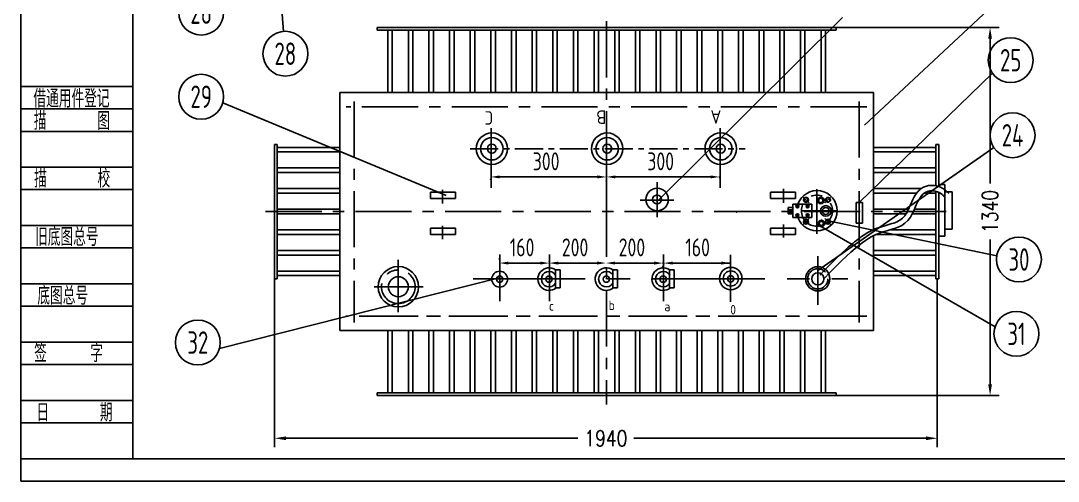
# Model space of a CAD drawing. Extents: x -28 to 602, y -5 to 292.
# Drawn here: x -27.6 to 203.6, y -4.5 to 98.1 of the extents above; entities that cross this region are included whole.
import ezdxf
from ezdxf.enums import TextEntityAlignment as Align

# ---------------------------------------------------------------- set-up
doc = ezdxf.new("R2010")
doc.units = 0
doc.header["$LTSCALE"] = 10
doc.linetypes.add('CENTER', pattern=[50.8, 31.75, -6.35, 6.35, -6.35])
doc.linetypes.add('G', pattern=[2, 1.25, -0.25, 0.25, -0.25])
doc.layers.get('0').update_dxf_attribs({"linetype": 'CONTINUOUS'})
doc.layers.get('Defpoints').update_dxf_attribs({"linetype": 'CONTINUOUS'})
for name, color, linetype in [('01', 7, 'CONTINUOUS'), ('02', 7, 'CONTINUOUS'), ('11', 3, 'CONTINUOUS'), ('4', 7, 'CONTINUOUS'), ('中心线', 1, 'CENTER'), ('实线', 7, 'CONTINUOUS'), ('尺寸线', 3, 'CONTINUOUS'), ('细实线', 4, 'CONTINUOUS')]:
    doc.layers.add(name, color=color, linetype=linetype)
doc.styles.add('PC_TEXTSTYLE', font='isocp.shx', dxfattribs={"width": 0.8, "bigfont": 'hzfs.shx'})
doc.styles.get("Standard").update_dxf_attribs({"font": 'isocp.shx', "width": 0.707, "bigfont": 'hztxt.shx'})
doc.styles.add('TH_GBDIM', font='romans.shx', dxfattribs={"width": 0.8, "bigfont": 'gbcbig.shx'})
doc.dimstyles.new('TH_GBDIM', dxfattribs={"dimtxt": 3.5, "dimasz": 2.5, "dimexe": 2, "dimexo": 0, "dimgap": 1.5, "dimtad": 1, "dimdec": 1, "dimzin": 0, "dimdsep": 46, "dimtxsty": 'TH_GBDIM', "dimcen": 2.5, "dimclrd": 130, "dimclre": 130, "dimclrt": 3, "dimadec": 0, "dimazin": 0, "dimtfac": 0.714286, "dimtdec": 1, "dimtmove": 0, "dimatfit": 3, "dimfxl": 1, "dimtzin": 0, "dimlwd": -1, "dimlwe": -1, "dimarcsym": 0})

# ---------------------------------------------------------------- blocks, each defined once
blk = doc.blocks.new('*U2', base_point=(25, 5))
at = {"layer": '01'}
blk.add_lwpolyline([(25, 5), (415, 5), (415, 292), (25, 292)], close=True, dxfattribs=at)
at = {"layer": '02'}
blk.add_lwpolyline([(0, 0), (420, 0), (420, 297), (0, 297)], close=True, dxfattribs=at)
blk = doc.blocks.new('*D17')
at = {"layer": 'Defpoints', "color": 0, "linetype": 'Continuous', "transparency": 16777216}
for p in [(28.97, 40.65), (176.66, 40.65), (176.66, 5.07)]:
    blk.add_point(p, dxfattribs=at)
at = {"layer": '尺寸线', "color": 130, "linetype": 'Continuous', "transparency": 16777216}
for p, q in [((28.97, 40.65), (28.97, 3.07)), ((176.66, 40.65), (176.66, 3.07)), ((31.47, 5.07), (96.58, 5.07)), ((174.16, 5.07), (109.05, 5.07))]:
    blk.add_line(p, q, dxfattribs=at)
for points in [[(31.47, 5.49), (31.47, 4.66), (28.97, 5.07)], [(174.16, 5.49), (174.16, 4.66), (176.66, 5.07)]]:
    blk.add_solid(points, dxfattribs=at)
at = {"layer": '尺寸线', "color": 3, "linetype": 'Continuous', "transparency": 16777216, "insert": (102.81, 5.07), "char_height": 3.5, "attachment_point": 5, "style": 'TH_GBDIM'}
blk.add_mtext('1940', dxfattribs=at)
blk = doc.blocks.new('*D22')
at = {"layer": 'Defpoints', "color": 0, "linetype": 'Continuous', "transparency": 16777216}
for p in [(154.12, 96.62), (154.12, 14.62), (188.43, 14.62)]:
    blk.add_point(p, dxfattribs=at)
at = {"layer": '尺寸线', "color": 130, "linetype": 'Continuous', "transparency": 16777216}
for p, q in [((154.12, 96.62), (190.43, 96.62)), ((188.43, 94.12), (188.43, 61.85)), ((188.43, 17.12), (188.43, 49.38)), ((154.12, 14.62), (190.43, 14.62))]:
    blk.add_line(p, q, dxfattribs=at)
for points in [[(188.01, 94.12), (188.85, 94.12), (188.43, 96.62)], [(188.01, 17.12), (188.85, 17.12), (188.43, 14.62)]]:
    blk.add_solid(points, dxfattribs=at)
at = {"layer": '尺寸线', "color": 3, "linetype": 'Continuous', "transparency": 16777216, "insert": (188.43, 55.62), "char_height": 3.5, "attachment_point": 5, "rotation": 90, "style": 'TH_GBDIM'}
blk.add_mtext('1340', dxfattribs=at)

msp = doc.modelspace()

# ---------------------------------------------------------------- linework, layer by layer
at = {"color": 7}
for p, q in [((51.81, 96.62), (154.12, 96.62)), ((51.81, 96.02), (154.12, 96.02)), ((67.97, 82.12), (67.97, 96.02)), ((68.97, 82.12), (68.97, 96.02)), ((72.57, 82.12), (72.57, 96.02)), ((73.57, 82.12), (73.57, 96.02)), ((77.17, 82.12), (77.17, 96.02)), ((78.17, 82.12), (78.17, 96.02)), ((81.77, 82.12), (81.77, 96.02)), ((82.77, 82.12), (82.77, 96.02)), ((86.37, 82.12), (86.37, 96.02)), ((87.37, 82.12), (87.37, 96.02)), ((90.97, 82.12), (90.97, 96.02)), ((91.97, 82.12), (91.97, 96.02)), ((95.57, 82.12), (95.57, 96.02)), ((96.57, 82.12), (96.57, 96.02)), ((100.17, 82.12), (100.17, 96.02)), ((101.17, 82.12), (101.17, 96.02)), ((104.77, 82.12), (104.77, 96.02)), ((105.77, 82.12), (105.77, 96.02)), ((109.37, 82.12), (109.37, 96.02)), ((110.37, 82.12), (110.37, 96.02)), ((113.97, 82.12), (113.97, 96.02)), ((114.97, 82.12), (114.97, 96.02)), ((118.57, 82.12), (118.57, 96.02)), ((119.57, 82.12), (119.57, 96.02)), ((123.17, 82.12), (123.17, 96.02)), ((124.17, 82.12), (124.17, 96.02)), ((127.77, 82.12), (127.77, 96.02)), ((128.77, 82.12), (128.77, 96.02)), ((132.37, 82.12), (132.37, 96.02)), ((133.37, 82.12), (133.37, 96.02)), ((136.97, 82.12), (136.97, 96.02)), ((137.97, 82.12), (137.97, 96.02)), ((141.57, 82.12), (141.57, 96.02)), ((142.57, 82.12), (142.57, 96.02)), ((146.17, 82.12), (146.17, 96.02)), ((147.17, 82.12), (147.17, 96.02)), ((150.77, 82.12), (150.77, 96.02)), ((151.77, 82.12), (151.77, 96.02)), ((28.97, 40.65), (28.97, 70.58)), ((28.97, 70.58), (29.57, 70.58)), ((29.57, 40.65), (29.57, 70.58)), ((43.47, 69.92), (29.57, 69.92)), ((162.47, 69.92), (176.37, 69.92)), ((176.97, 70.58), (176.37, 70.58)), ((176.37, 61.35), (176.37, 70.58)), ((176.97, 61.18), (176.97, 70.58)), ((43.47, 68.92), (29.57, 68.92)), ((162.47, 68.92), (176.37, 68.92)), ((43.47, 65.32), (29.57, 65.32)), ((162.47, 65.32), (176.37, 65.32)), ((43.47, 64.32), (29.57, 64.32)), ((162.47, 64.32), (176.37, 64.32)), ((43.47, 60.72), (29.57, 60.72)), ((162.47, 60.72), (173.06, 60.72)), ((176.37, 40.65), (176.37, 60.15)), ((178.35, 61.67), (178.35, 50.1)), ((43.47, 59.72), (29.57, 59.72)), ((69.28, 59.93), (63.68, 59.93)), ((63.68, 59.93), (63.68, 58.53)), ((63.68, 58.53), (69.28, 58.53)), ((69.28, 58.53), (69.28, 59.93)), ((139.49, 59.93), (145.09, 59.93)), ((139.49, 58.53), (139.49, 59.93)), ((145.09, 58.53), (139.49, 58.53)), ((145.09, 59.93), (145.09, 58.53)), ((162.47, 59.72), (172.05, 59.72)), ((173.72, 59.72), (176.37, 59.72)), ((176.97, 40.65), (176.97, 59.9)), ((179.95, 59.98), (179.95, 51.68)), ((43.47, 56.12), (29.57, 56.12)), ((144.45, 57.29), (148.71, 57.29)), ((158.56, 53.02), (158.56, 57.6)), ((158.56, 57.6), (160.02, 57.6)), ((160.02, 57.6), (160.02, 53.02)), ((162.47, 56.12), (170.24, 56.12)), ((171.55, 56.12), (176.37, 56.12)), ((43.47, 55.12), (29.57, 55.12)), ((144.45, 54.28), (148.71, 54.28)), ((162.47, 55.12), (169.73, 55.12)), ((171.09, 55.12), (176.37, 55.12)), ((43.47, 51.52), (29.57, 51.52)), ((69.28, 51.93), (63.68, 51.93)), ((63.68, 51.93), (63.68, 50.53)), ((69.28, 50.53), (69.28, 51.93)), ((139.49, 51.93), (145.09, 51.93)), ((139.49, 50.53), (139.49, 51.93)), ((145.09, 51.93), (145.09, 50.53)), ((160.02, 53.02), (158.56, 53.02)), ((166.06, 51.52), (176.37, 51.52)), ((43.47, 50.52), (29.57, 50.52)), ((63.68, 50.53), (69.28, 50.53)), ((145.09, 50.53), (139.49, 50.53)), ((163.03, 50.52), (176.37, 50.52)), ((43.47, 46.92), (29.57, 46.92)), ((162.47, 46.92), (176.37, 46.92)), ((43.47, 45.92), (29.57, 45.92)), ((162.47, 45.92), (176.37, 45.92)), ((43.47, 42.32), (29.57, 42.32)), ((91.59, 38.62), (91.59, 42.62)), ((91.59, 42.62), (92.59, 42.62)), ((92.59, 42.62), (92.59, 38.62)), ((104.36, 42.63), (105.36, 42.63)), ((104.36, 38.63), (104.36, 42.63)), ((105.36, 42.63), (105.36, 38.63)), ((117.01, 38.62), (117.01, 42.62)), ((117.01, 42.62), (118.01, 42.62)), ((118.01, 42.62), (118.01, 38.62)), ((162.47, 42.32), (176.37, 42.32)), ((28.97, 40.65), (29.57, 40.65)), ((28.97, 40.65), (29.57, 40.65)), ((43.47, 41.32), (29.57, 41.32)), ((162.47, 41.32), (176.37, 41.32)), ((176.97, 40.65), (176.37, 40.65)), ((176.97, 40.65), (176.37, 40.65)), ((92.59, 38.62), (91.59, 38.62)), ((105.36, 38.63), (104.36, 38.63)), ((118.01, 38.62), (117.01, 38.62)), ((54.17, 29.12), (54.17, 15.22)), ((55.17, 29.12), (55.17, 15.22)), ((58.77, 29.12), (58.77, 15.22)), ((59.77, 29.12), (59.77, 15.22)), ((63.37, 29.12), (63.37, 15.22)), ((64.37, 29.12), (64.37, 15.22)), ((67.97, 29.12), (67.97, 15.22)), ((68.97, 29.12), (68.97, 15.22)), ((72.57, 29.12), (72.57, 15.22)), ((73.57, 29.12), (73.57, 15.22)), ((77.17, 29.12), (77.17, 15.22)), ((78.17, 29.12), (78.17, 15.22)), ((81.77, 29.12), (81.77, 15.22)), ((82.77, 29.12), (82.77, 15.22)), ((86.37, 29.12), (86.37, 15.22)), ((87.37, 29.12), (87.37, 15.22)), ((90.97, 29.12), (90.97, 15.22)), ((91.97, 29.12), (91.97, 15.22)), ((95.57, 29.12), (95.57, 15.22)), ((96.57, 29.12), (96.57, 15.22)), ((100.17, 29.12), (100.17, 15.22)), ((101.17, 29.12), (101.17, 15.22)), ((104.77, 29.12), (104.77, 15.22)), ((105.77, 29.12), (105.77, 15.22)), ((109.37, 29.12), (109.37, 15.22)), ((110.37, 29.12), (110.37, 15.22)), ((113.97, 29.12), (113.97, 15.22)), ((114.97, 29.12), (114.97, 15.22)), ((118.57, 29.12), (118.57, 15.22)), ((119.57, 29.12), (119.57, 15.22)), ((123.17, 29.12), (123.17, 15.22)), ((124.17, 29.12), (124.17, 15.22)), ((127.77, 29.12), (127.77, 15.22)), ((128.77, 29.12), (128.77, 15.22)), ((132.37, 29.12), (132.37, 15.22)), ((133.37, 29.12), (133.37, 15.22)), ((136.97, 29.12), (136.97, 15.22)), ((137.97, 29.12), (137.97, 15.22)), ((141.57, 29.12), (141.57, 15.22)), ((142.57, 29.12), (142.57, 15.22)), ((146.17, 29.12), (146.17, 15.22)), ((147.17, 29.12), (147.17, 15.22)), ((150.77, 29.12), (150.77, 15.22)), ((151.77, 29.12), (151.77, 15.22)), ((51.81, 15.22), (154.12, 15.22)), ((51.81, 14.62), (51.81, 15.22)), ((51.81, 14.62), (154.12, 14.62)), ((154.12, 14.62), (154.12, 15.22))]:
    msp.add_line(p, q, dxfattribs=at)
at = {"color": 7, "linetype": 'ByBlock'}
for p, q in [((-27.62, 83.49), (-2.62, 83.49)), ((-27.62, 83.49), (-27.62, 78.49)), ((-2.62, 83.49), (-2.62, 78.49)), ((-27.62, 78.49), (-2.62, 78.49)), ((-27.62, 65.49), (-2.62, 65.49)), ((-27.62, 52.49), (-2.62, 52.49)), ((-27.62, 39.49), (-2.62, 39.49)), ((-27.62, 26.49), (-2.62, 26.49)), ((-27.62, 13.49), (-2.62, 13.49))]:
    msp.add_line(p, q, dxfattribs=at)
at = {"color": 7, "linetype": 'Continuous'}
for p, q in [((43.47, 82.12), (162.47, 82.12)), ((43.47, 82.12), (43.47, 29.12)), ((162.47, 82.12), (162.47, 51.52)), ((162.47, 50.25), (162.47, 29.12)), ((43.47, 29.12), (162.47, 29.12))]:
    msp.add_line(p, q, dxfattribs=at)
at = {"color": 7, "ltscale": 4}
msp.add_line((43.47, 50.3), (43.47, 49.5), dxfattribs=at)
at = {"color": 1}
msp.add_line((79.33, 40.88), (16.66, 25.06), dxfattribs=at)
at = {"color": 7}
for centre, radius in [((77.38, 69.62), 3.5), ((77.38, 69.62), 2.5), ((103.09, 69.62), 3.5), ((103.09, 69.62), 2.5), ((128.39, 69.62), 3.5), ((128.39, 69.62), 2.5), ((77.38, 69.62), 1), ((103.09, 69.62), 1), ((128.39, 69.62), 1), ((114.21, 58.3), 2.5), ((114.21, 58.3), 1), ((79.12, 40.54), 1.75), ((130.64, 40.68), 2.49), ((79.12, 40.54), 0.7), ((90.14, 40.54), 0.7), ((102.91, 40.55), 0.7), ((115.57, 40.54), 0.7)]:
    msp.add_circle(centre, radius, dxfattribs=at)
for centre, radius, start, end in [((90.14, 40.54), 2.51, 54.8418, 309.8427), ((90.14, 40.54), 1.72, 32.6162, 327.3838), ((102.91, 40.55), 2.51, 54.8418, 309.8427), ((102.91, 40.55), 1.72, 32.6162, 327.3838), ((115.57, 40.54), 2.51, 54.8418, 309.8427), ((115.57, 40.54), 1.72, 32.6162, 327.3838)]:
    msp.add_arc(centre, radius, start, end, dxfattribs=at)
at = {"layer": '01', "color": 1}
for p, q in [((188, 100.59), (160.41, 74.83)), ((188.96, 86.43), (159.27, 57.6)), ((189.25, 69.9), (150.03, 42.44))]:
    msp.add_line(p, q, dxfattribs=at)
at = {"layer": '01', "color": 7}
for p, q in [((51.81, 96.62), (51.81, 96.02)), ((54.17, 82.12), (54.17, 96.02)), ((55.17, 82.12), (55.17, 96.02)), ((58.77, 82.12), (58.77, 96.02)), ((59.77, 82.12), (59.77, 96.02)), ((63.37, 82.12), (63.37, 96.02)), ((64.37, 82.12), (64.37, 96.02)), ((154.12, 96.62), (154.12, 96.02))]:
    msp.add_line(p, q, dxfattribs=at)
at = {"layer": '01'}
for p, q in [((176.95, 61.67), (178.35, 61.67)), ((146.8, 58.82), (148.1, 57.52)), ((152.87, 58.82), (151.57, 57.52)), ((178.35, 59.98), (179.95, 59.98)), ((144.45, 56.48), (143.46, 56.48)), ((143.46, 56.48), (143.46, 55.09)), ((144.45, 56.01), (143.46, 56.01)), ((144.45, 57.29), (144.45, 54.72)), ((144.45, 54.28), (144.45, 56.85)), ((148.71, 57.29), (148.71, 54.72)), ((148.71, 54.28), (148.71, 56.85)), ((143.46, 55.48), (144.45, 55.48)), ((143.46, 55.09), (144.45, 55.09)), ((146.8, 52.75), (148.1, 54.05)), ((152.87, 52.75), (151.57, 54.05)), ((178.35, 51.68), (179.95, 51.68)), ((176.95, 50.1), (178.35, 50.1)), ((117.68, 44.12), (130.6, 44.12))]:
    msp.add_line(p, q, dxfattribs=at)
for points in [[(147.86, 58.09), (147.5, 57.75), (147.03, 57.89), (146.91, 58.38), (147.27, 58.72), (147.75, 58.57)], [(152.14, 57.76), (151.8, 58.12), (151.94, 58.59), (152.43, 58.71), (152.77, 58.35), (152.62, 57.87)], [(147.53, 53.81), (147.87, 53.45), (147.73, 52.98), (147.25, 52.86), (146.9, 53.22), (147.05, 53.7)], [(151.81, 53.48), (152.17, 53.82), (152.64, 53.68), (152.76, 53.2), (152.4, 52.85), (151.92, 53)]]:
    msp.add_lwpolyline(points, close=True, dxfattribs=at)
at = {"layer": '01', "color": 1}
for centre in [(12.6, 99.96), (31.36, 90.8), (193.02, 89.35), (12.6, 81.21), (193.44, 72.62), (194.86, 44.93), (194.3, 28.36), (11.85, 26.42)]:
    msp.add_circle(centre, 5, dxfattribs=at)
at = {"layer": '01', "linetype": 'G'}
for centre, radius in [((149.84, 55.79), 3.46), ((56.54, 38.85), 3.75), ((150.03, 40.62), 2.25)]:
    msp.add_circle(centre, radius, dxfattribs=at)
at = {"layer": '01'}
for centre, radius in [((147.39, 58.23), 0.545), ((150.69, 58.07), 0.729), ((150.69, 58.07), 0.496), ((152.28, 58.23), 0.545), ((145.49, 56.78), 0.342), ((145.49, 56.78), 0.144), ((147.75, 56.78), 0.342), ((147.75, 56.78), 0.144), ((151.81, 55.75), 1.19), ((151.81, 55.75), 0.77), ((145.49, 54.79), 0.342), ((145.49, 54.79), 0.144), ((147.39, 53.34), 0.545), ((147.75, 54.79), 0.342), ((147.75, 54.79), 0.144), ((150.82, 52.97), 0.729), ((150.82, 52.97), 0.448), ((152.28, 53.34), 0.545), ((56.54, 38.85), 4.5), ((150.03, 40.62), 2.7), ((150.03, 40.62), 1.34), ((56.54, 38.85), 2.23)]:
    msp.add_circle(centre, radius, dxfattribs=at)
msp.add_arc((149.84, 55.79), 4.49, 199.6468, 160.3532, dxfattribs=at)
for points, knots in [([(150.5, 41.44), (153.13, 44.21), (155.2, 46.23), (158.16, 48.82), (159.22, 49.65), (161.09, 50.9), (161.91, 51.34), (163.41, 51.99), (164.09, 52.2), (165.38, 52.57), (165.99, 52.74), (167.1, 53.09), (167.59, 53.28), (168.46, 53.74), (168.83, 54.01), (169.34, 54.54), (169.5, 54.75), (169.81, 55.24), (169.97, 55.54), (170.28, 56.2), (170.44, 56.57), (170.83, 57.48), (171.07, 58.04), (171.58, 59.03), (171.84, 59.46), (172.3, 60.04), (172.47, 60.22), (172.88, 60.6), (173.14, 60.79), (173.68, 61.08), (173.96, 61.2), (174.84, 61.45), (175.46, 61.48), (176.65, 61.32), (177.22, 61.13), (177.96, 60.73), (178.17, 60.6), (178.54, 60.32), (178.71, 60.18), (178.99, 59.91), (179.11, 59.78), (179.23, 59.66)], [8.627653, 8.627653, 8.627653, 8.627653, 35.090793, 35.090793, 54.712899, 54.712899, 74.335004, 74.335004, 93.95711, 93.95711, 113.579216, 113.579216, 133.201322, 133.201322, 152.823427, 152.823427, 162.960744, 162.960744, 173.098061, 173.098061, 183.235379, 183.235379, 197.495753, 197.495753, 209.09963, 209.09963, 214.420891, 214.420891, 221.355449, 221.355449, 228.290008, 228.290008, 242.829835, 242.829835, 257.369663, 257.369663, 263.199425, 263.199425, 268.546473, 268.546473, 273.165797, 273.165797, 273.165797, 273.165797]), ([(151.37, 40.62), (159.27, 48.93), (164.48, 51.52), (170.84, 52.31), (172.78, 60.8), (176.82, 60.35), (178.15, 59.06), (178.35, 58.84)], [8.627653, 8.627653, 8.627653, 8.627653, 88.533951, 162.802946, 215.065849, 264.154333, 273.165797, 273.165797, 273.165797, 273.165797])]:
    msp.add_open_spline(points, degree=3, knots=knots, dxfattribs=at)
at = {"layer": '02', "color": 7}
for p, q in [((-27.62, 73.49), (-2.62, 73.49)), ((-27.62, 60.49), (-2.62, 60.49)), ((-27.62, 47.49), (-2.62, 47.49)), ((-27.62, 34.49), (-2.62, 34.49)), ((-27.62, 21.49), (-2.62, 21.49)), ((-27.62, 8.49), (-2.62, 8.49)), ((-27.62, 0.49), (-2.62, 0.49))]:
    msp.add_line(p, q, dxfattribs=at)
at = {"layer": '4', "color": 7, "linetype": 'ByBlock'}
for p, q in [((79.14, 63.33), (100.93, 63.33)), ((104.93, 63.33), (126.13, 63.33)), ((81.07, 44.12), (88.18, 44.12)), ((92.18, 44.12), (100.78, 44.12)), ((104.78, 44.12), (113.53, 44.12))]:
    msp.add_line(p, q, dxfattribs=at)
at = {"layer": '4', "color": 7}
for centre, radius in [((130.64, 40.68), 1.69), ((130.6, 40.62), 0.7)]:
    msp.add_circle(centre, radius, dxfattribs=at)
at = {"layer": '4', "color": 7, "linetype": 'ByBlock'}
for p in [(77.14, 62.8), (102.93, 63.33), (102.93, 63.33), (102.93, 62.44), (128.13, 63.33), (128.13, 63.15), (131.98, 55.51), (79.07, 45.01), (90.18, 44.48), (90.18, 44.12), (90.18, 44.12), (115.53, 44.12), (115.68, 44.12), (115.68, 43.94), (130.54, 44.19), (130.54, 44.19), (130.55, 44.12), (130.55, 44.12), (115.53, 43.41)]:
    msp.add_point(p, dxfattribs=at)
for points in [[(79.14, 63), (79.14, 63.66), (77.14, 63.33)], [(100.93, 63), (100.93, 63.66), (102.93, 63.33)], [(104.93, 63), (104.93, 63.66), (102.93, 63.33)], [(126.13, 63), (126.13, 63.66), (128.13, 63.33)], [(81.07, 43.79), (81.07, 44.46), (79.07, 44.12)], [(88.18, 43.79), (88.18, 44.46), (90.18, 44.12)], [(92.18, 43.79), (92.18, 44.46), (90.18, 44.12)], [(100.84, 43.8), (100.84, 44.47), (102.84, 44.13)], [(104.84, 43.8), (104.84, 44.47), (102.84, 44.13)], [(113.53, 43.79), (113.53, 44.46), (115.53, 44.12)], [(117.68, 43.79), (117.68, 44.46), (115.68, 44.12)], [(128.55, 43.79), (128.55, 44.46), (130.55, 44.12)]]:
    msp.add_solid(points, dxfattribs=at)
at = {"layer": '中心线', "color": 1, "linetype": 'G'}
for p, q in [((102.97, 98.01), (102.97, 12.61)), ((160.93, 78.92), (44.9, 78.92)), ((46.67, 80.16), (46.67, 30.88)), ((159.27, 80.16), (159.27, 30.88)), ((102.97, 55.24), (102.97, 77.5)), ((26.96, 55.62), (178.64, 55.62)), ((160.33, 32.32), (44.83, 32.32)), ((160.93, 32.32), (46.22, 32.32))]:
    msp.add_line(p, q, dxfattribs=at)
at = {"layer": '中心线', "color": 1, "linetype": 'G', "ltscale": 2}
for p, q in [((102.97, 63.83), (102.97, 77.98)), ((142.35, 60.66), (142.35, 57.59)), ((142.36, 52.7), (142.37, 49.79)), ((56.54, 44.87), (56.54, 39.81)), ((90.2, 46.02), (90.2, 35.61)), ((115.62, 46.02), (115.62, 35.61)), ((130.6, 45.93), (130.6, 35.52)), ((150.03, 45.7), (150.03, 34.82)), ((56.54, 39.81), (56.54, 33.22)), ((73.19, 40.62), (156.73, 40.62)), ((51.14, 38.85), (62.04, 38.85))]:
    msp.add_line(p, q, dxfattribs=at)
at = {"layer": '中心线', "color": 1, "linetype": 'G', "ltscale": 5}
for p, q in [((77.25, 74.22), (77.25, 60.92)), ((66.41, 60.46), (66.4, 57.43)), ((114.21, 62.18), (114.21, 54.35)), ((149.84, 60.59), (149.84, 50.64)), ((110.46, 58.17), (117.95, 58.17)), ((146.33, 55.79), (154.32, 55.79)), ((66.41, 52.46), (66.4, 49.43)), ((79.17, 46.02), (79.17, 35.61))]:
    msp.add_line(p, q, dxfattribs=at)
at = {"layer": '中心线', "color": 7, "linetype": 'G', "ltscale": 2}
msp.add_line((128.26, 74.22), (128.26, 60.92), dxfattribs=at)
at = {"layer": '中心线', "color": 1, "linetype": 'G', "ltscale": 0.5}
msp.add_line((72.54, 69.62), (133.82, 69.62), dxfattribs=at)
at = {"layer": '实线', "color": 1, "linetype": 'Continuous'}
msp.add_line((24.84, 173.47), (30.93, 95.72), dxfattribs=at)
at = {"layer": '细实线', "color": 1}
for p, q in [((114.09, 57.7), (155.57, 98.88)), ((67.22, 59.18), (17.41, 79.84)), ((152.7, 53.44), (189.93, 45.77)), ((189.55, 29.9), (150.82, 52.24))]:
    msp.add_line(p, q, dxfattribs=at)

# ---------------------------------------------------------------- block references
at = {"layer": '02', "color": 7, "linetype": 'ByBlock'}
msp.add_blockref('*U2', (-2.62, 0.49), dxfattribs=at)

# ---------------------------------------------------------------- texts
at = {"layer": '01', "color": 1, "width": 0.75}
for s, p in [('28', (12.6, 99.96)), ('28', (31.36, 90.8)), ('25', (193.02, 89.35)), ('29', (12.6, 81.21)), ('24', (193.44, 72.62)), ('30', (194.86, 44.93)), ('31', (194.3, 28.36)), ('32', (11.85, 26.42))]:
    msp.add_text(s, height=5, dxfattribs=at).set_placement(p, align=Align.MIDDLE)
at = {"layer": '11', "color": 7, "width": 0.707}
for s, p in [('借通用件登记', (-24.79, 78.77)), ('描       图', (-24.71, 73.8)), ('描       校', (-24.64, 60.95)), ('旧底图总号', (-24.42, 47.94)), ('底图总号', (-23.91, 34.84)), ('签      字', (-24.65, 22.05)), ('日       期 ', (-24.14, 8.8))]:
    msp.add_text(s, height=4, dxfattribs=at).set_placement(p)
at = {"layer": '4', "color": 7}
for s, p in [('C', (77.69, 77.99)), ('B', (102.9, 78.15)), ('A', (128.54, 78.19))]:
    msp.add_text(s, height=3, rotation=180, dxfattribs=at).set_placement(p)
for s, p in [('c', (90.11, 33.53)), ('b', (103.42, 33.65)), ('a', (115.83, 33.4)), ('0', (130.51, 32.67))]:
    msp.add_text(s, height=2.1, dxfattribs=at).set_placement(p)
at = {"layer": '尺寸线', "linetype": 'Continuous', "style": 'PC_TEXTSTYLE', "width": 0.8}
for s, p in [('300', (86.5, 64.8)), ('300', (112.03, 64.8)), ('160', (81.38, 45.62)), ('200', (92.98, 45.62)), ('200', (105.65, 45.62)), ('160', (120.5, 45.62))]:
    msp.add_text(s, height=4, dxfattribs=at).set_placement(p)

# ---------------------------------------------------------------- dimensions: what is measured, and where the dimension line sits
at = {"layer": '尺寸线', "linetype": 'Continuous'}
dim = msp.add_linear_dim(base=(188.43, 14.62), p1=(154.12, 96.62), p2=(154.12, 14.62), angle=90, text='1340', dimstyle='TH_GBDIM', override={"dimtad": 0}, dxfattribs=at)
dim.commit()
dim.dimension.update_dxf_attribs({"geometry": '*D22', "text_midpoint": (188.43, 55.62)})
dim = msp.add_aligned_dim(p1=(28.97, 40.65), p2=(176.66, 40.65), distance=-35.58, text='1940', dimstyle='TH_GBDIM', override={"dimtad": 0}, dxfattribs=at)
dim.commit()
dim.dimension.update_dxf_attribs({"geometry": '*D17', "text_midpoint": (102.81, 5.07)})

doc.saveas('drawing.dxf')
